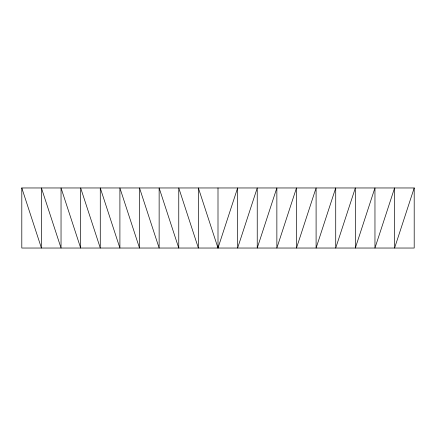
<?xml version="1.0" encoding="UTF-8"?>
<svg xmlns="http://www.w3.org/2000/svg" width="436" height="436" viewBox="0 0 436 436"><rect width="100%" height="100%" fill="white"/><g stroke="black" fill="none" stroke-linecap="round" stroke-linejoin="round"><path stroke-width="0.65" d="M21.8 187.965L41.42 248.035L41.42 187.965L61.04 248.035L61.04 187.965L80.66 248.035L80.66 187.965L100.28 248.035L100.28 187.965L119.9 248.035L119.9 187.965L139.52 248.035L139.52 187.965L159.14 248.035L159.14 187.965L178.76 248.035L178.76 187.965L198.38 248.035L198.38 187.965L218 248.035L237.62 187.965L237.62 248.035L257.24 187.965L257.24 248.035L276.86 187.965L276.86 248.035L296.48 187.965L296.48 248.035L316.1 187.965L316.1 248.035L335.72 187.965L335.72 248.035L355.34 187.965L355.34 248.035L374.96 187.965L374.96 248.035L394.58 187.965L394.58 248.035L414.2 187.965L21.8 187.965L21.8 248.035L414.2 248.035L414.2 187.965M218 187.965L218 248.035"/></g></svg>
